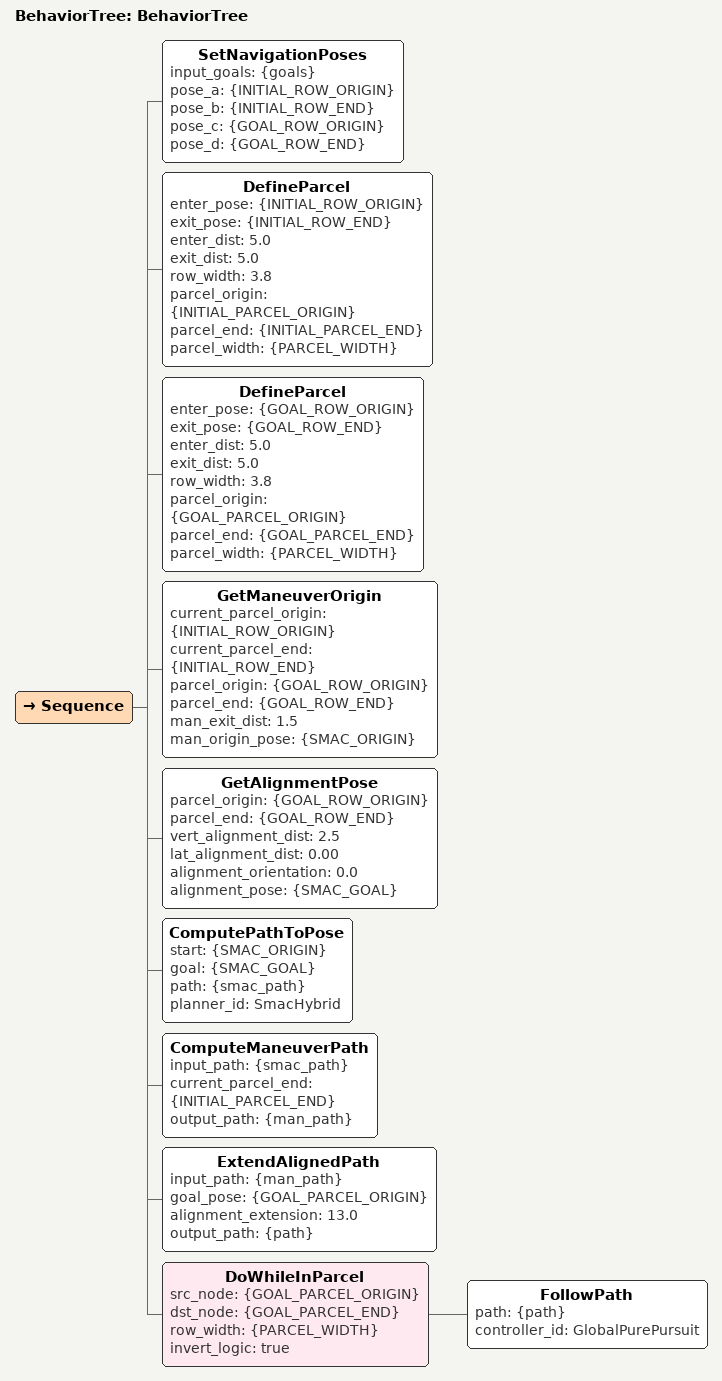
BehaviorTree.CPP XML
<?xml version="1.0"?>

<!--
  This Behavior Tree freely drives a robot to START
-->

<root main_tree_to_execute="BehaviorTree">

    <BehaviorTree ID="BehaviorTree">
      <Sequence>
          <!-- Get Poses from Action Goal -->
          <SetNavigationPoses input_goals="{goals}" pose_a="{INITIAL_ROW_ORIGIN}" pose_b="{INITIAL_ROW_END}" pose_c="{GOAL_ROW_ORIGIN}" pose_d="{GOAL_ROW_END}"/>
          <!-- Define Initial Parcel -->
          <DefineParcel enter_pose="{INITIAL_ROW_ORIGIN}" exit_pose="{INITIAL_ROW_END}" enter_dist="5.0" exit_dist="5.0" row_width="3.8" parcel_origin="{INITIAL_PARCEL_ORIGIN}" parcel_end="{INITIAL_PARCEL_END}" parcel_width="{PARCEL_WIDTH}"/>
          <!-- Define GOAL Parcel -->
          <DefineParcel enter_pose="{GOAL_ROW_ORIGIN}" exit_pose="{GOAL_ROW_END}" enter_dist="5.0" exit_dist="5.0" row_width="3.8" parcel_origin="{GOAL_PARCEL_ORIGIN}" parcel_end="{GOAL_PARCEL_END}" parcel_width="{PARCEL_WIDTH}"/>
          <!-- Get Origin of SMAC maneuver (where we stop exiting line straightly)-->
          <GetManeuverOrigin current_parcel_origin="{INITIAL_ROW_ORIGIN}" current_parcel_end="{INITIAL_ROW_END}" parcel_origin="{GOAL_ROW_ORIGIN}" parcel_end="{GOAL_ROW_END}" man_exit_dist="1.5" man_origin_pose="{SMAC_ORIGIN}" />
          <!-- Get End of SMAC maneuver (where we want to start alignment) -->
          <GetAlignmentPose parcel_origin="{GOAL_ROW_ORIGIN}" parcel_end="{GOAL_ROW_END}"  vert_alignment_dist="2.5" lat_alignment_dist="0.00" alignment_orientation="0.0" alignment_pose="{SMAC_GOAL}"/>
          <!-- Compute SMAC path -->
          <ComputePathToPose start="{SMAC_ORIGIN}" goal="{SMAC_GOAL}" path="{smac_path}" planner_id="SmacHybrid"/>
          <!-- Unite SMAC with initial row exit -->
          <ComputeManeuverPath input_path="{smac_path}" current_parcel_end="{INITIAL_PARCEL_END}" output_path="{man_path}"/>
          <!-- Extend path with final alignment path to enter row -->
          <ExtendAlignedPath input_path="{man_path}" goal_pose="{GOAL_PARCEL_ORIGIN}" alignment_extension="13.0" output_path="{path}"/>
          <!-- Navigate -->
          <DoWhileInParcel src_node="{GOAL_PARCEL_ORIGIN}" dst_node="{GOAL_PARCEL_END}" row_width="{PARCEL_WIDTH}" invert_logic="true">
              <FollowPath path="{path}" controller_id="GlobalPurePursuit"/>
          </DoWhileInParcel>
      </Sequence>
    </BehaviorTree>

</root>
